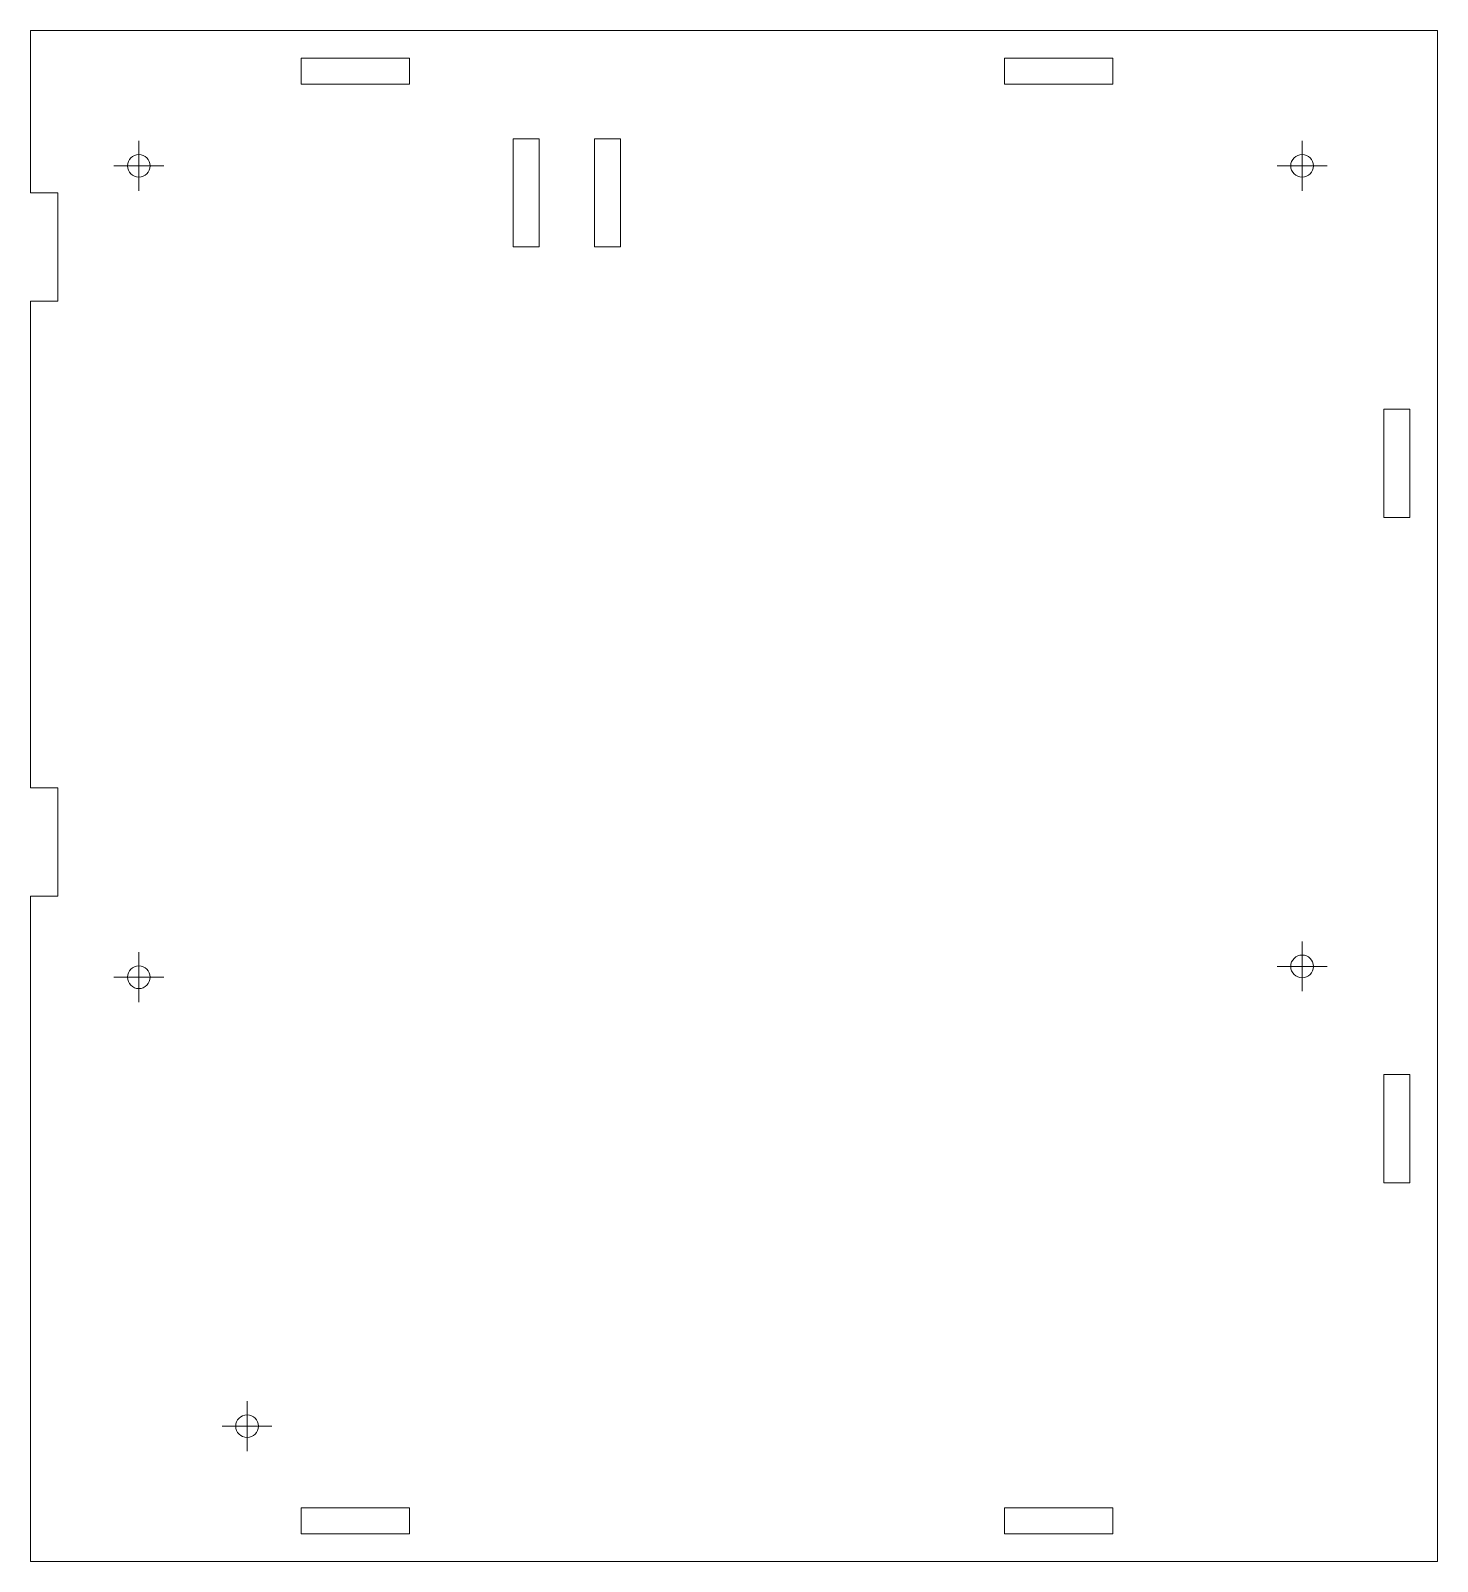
# Model space of a CAD drawing. Header units: millimetres. Extents: x 274 to 534, y 391 to 674.
import ezdxf

# ---------------------------------------------------------------- set-up
doc = ezdxf.new("R2010")
doc.units = ezdxf.units.MM

# ---------------------------------------------------------------- blocks, each defined once
blk = doc.blocks.new('SW_CENTERMARKSYMBOL_0')
at = {"color": 0, "linetype": 'Continuous', "lineweight": 0}
for p, q in [((0, 2.5), (0, 4.6)), ((-2.5, 0), (-4.6, 0)), ((0, 0), (-2.5, 0)), ((0, 0), (0, 2.5)), ((0, 0), (0, -2.5)), ((0, 0), (2.5, 0)), ((2.5, 0), (4.6, 0)), ((0, -2.5), (0, -4.6))]:
    blk.add_line(p, q, dxfattribs=at)
blk = doc.blocks.new('SW_CENTERMARKSYMBOL_1')
at = {"color": 0, "linetype": 'Continuous', "lineweight": 0}
for p, q in [((0, 2.5), (0, 4.6)), ((-2.5, 0), (-4.6, 0)), ((0, 0), (-2.5, 0)), ((0, 0), (0, 2.5)), ((0, 0), (0, -2.5)), ((0, 0), (2.5, 0)), ((2.5, 0), (4.6, 0)), ((0, -2.5), (0, -4.6))]:
    blk.add_line(p, q, dxfattribs=at)
blk = doc.blocks.new('SW_CENTERMARKSYMBOL_2')
at = {"color": 0, "linetype": 'Continuous', "lineweight": 0}
for p, q in [((0, 2.5), (0, 4.6)), ((-2.5, 0), (-4.6, 0)), ((0, 0), (-2.5, 0)), ((0, 0), (0, 2.5)), ((0, 0), (0, -2.5)), ((0, 0), (2.5, 0)), ((2.5, 0), (4.6, 0)), ((0, -2.5), (0, -4.6))]:
    blk.add_line(p, q, dxfattribs=at)
blk = doc.blocks.new('SW_CENTERMARKSYMBOL_3')
at = {"color": 0, "linetype": 'Continuous', "lineweight": 0}
for p, q in [((0, 2.5), (0, 4.6)), ((-2.5, 0), (-4.6, 0)), ((0, 0), (-2.5, 0)), ((0, 0), (0, 2.5)), ((0, 0), (0, -2.5)), ((0, 0), (2.5, 0)), ((2.5, 0), (4.6, 0)), ((0, -2.5), (0, -4.6))]:
    blk.add_line(p, q, dxfattribs=at)
blk = doc.blocks.new('SW_CENTERMARKSYMBOL_4')
at = {"color": 0, "linetype": 'Continuous', "lineweight": 0}
for p, q in [((0, 2.5), (0, 4.6)), ((-2.5, 0), (-4.6, 0)), ((0, 0), (-2.5, 0)), ((0, 0), (0, 2.5)), ((0, 0), (0, -2.5)), ((0, 0), (2.5, 0)), ((2.5, 0), (4.6, 0)), ((0, -2.5), (0, -4.6))]:
    blk.add_line(p, q, dxfattribs=at)

msp = doc.modelspace()

# ---------------------------------------------------------------- linework, layer by layer
at = {"color": 7, "linetype": 'Continuous', "lineweight": 15}
for p, q in [((533.56, 673.62), (273.56, 673.62)), ((273.56, 673.62), (273.56, 643.62)), ((533.56, 390.62), (533.56, 673.62)), ((343.56, 668.52), (323.56, 668.52)), ((323.56, 668.52), (323.56, 663.72)), ((343.56, 663.72), (343.56, 668.52)), ((473.56, 668.52), (453.56, 668.52)), ((453.56, 668.52), (453.56, 663.72)), ((473.56, 663.72), (473.56, 668.52)), ((323.56, 663.72), (343.56, 663.72)), ((453.56, 663.72), (473.56, 663.72)), ((362.75, 653.62), (362.75, 633.62)), ((367.55, 653.62), (362.75, 653.62)), ((367.55, 633.62), (367.55, 653.62)), ((382.55, 653.62), (377.75, 653.62)), ((377.75, 653.62), (377.75, 633.62)), ((382.55, 633.62), (382.55, 653.62)), ((278.56, 643.62), (273.56, 643.62)), ((278.56, 623.62), (278.56, 643.62)), ((362.75, 633.62), (367.55, 633.62)), ((377.75, 633.62), (382.55, 633.62)), ((273.56, 623.62), (278.56, 623.62)), ((273.56, 623.62), (273.56, 533.62)), ((528.46, 603.62), (523.66, 603.62)), ((523.66, 603.62), (523.66, 583.62)), ((528.46, 583.62), (528.46, 603.62)), ((523.66, 583.62), (528.46, 583.62)), ((278.56, 533.62), (273.56, 533.62)), ((278.56, 513.62), (278.56, 533.62)), ((273.56, 513.62), (273.56, 390.62)), ((273.56, 513.62), (278.56, 513.62)), ((528.46, 480.62), (523.66, 480.62)), ((523.66, 480.62), (523.66, 460.62)), ((528.46, 460.62), (528.46, 480.62)), ((523.66, 460.62), (528.46, 460.62)), ((343.56, 400.52), (323.56, 400.52)), ((323.56, 400.52), (323.56, 395.72)), ((343.56, 395.72), (343.56, 400.52)), ((473.56, 400.52), (453.56, 400.52)), ((453.56, 400.52), (453.56, 395.72)), ((473.56, 395.72), (473.56, 400.52)), ((323.56, 395.72), (343.56, 395.72)), ((453.56, 395.72), (473.56, 395.72)), ((273.56, 390.62), (533.56, 390.62))]:
    msp.add_line(p, q, dxfattribs=at)
for centre in [(293.56, 648.62), (508.56, 648.62), (508.56, 500.62), (293.56, 498.62), (313.56, 415.62)]:
    msp.add_circle(centre, 2.1, dxfattribs=at)

# ---------------------------------------------------------------- block references
at = {"color": 7, "linetype": 'Continuous', "lineweight": 0}
for name, p in [('SW_CENTERMARKSYMBOL_0', (293.56, 648.62)), ('SW_CENTERMARKSYMBOL_1', (508.56, 648.62)), ('SW_CENTERMARKSYMBOL_3', (508.56, 500.62)), ('SW_CENTERMARKSYMBOL_4', (293.56, 498.62)), ('SW_CENTERMARKSYMBOL_2', (313.56, 415.62))]:
    msp.add_blockref(name, p, dxfattribs=at)

doc.saveas('drawing.dxf')
